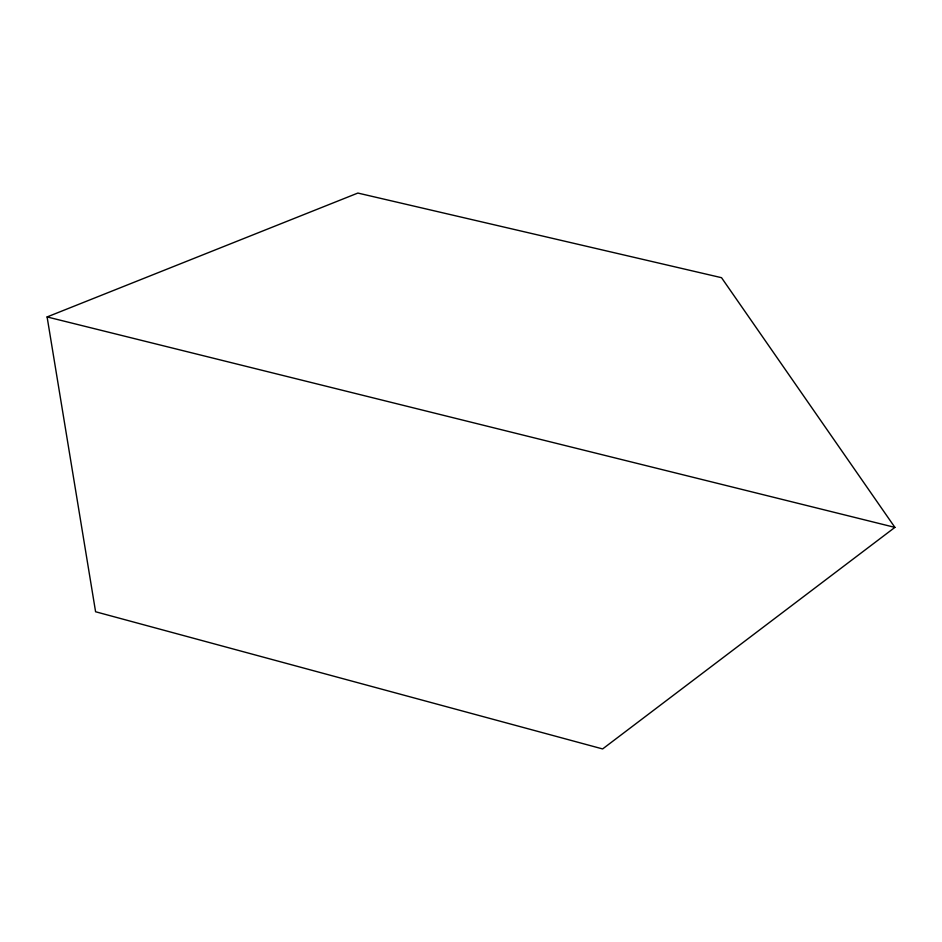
<?xml version="1.0" encoding="UTF-8"?>
<svg xmlns="http://www.w3.org/2000/svg" width="942" height="942" viewBox="0 0 942 942"><rect width="100%" height="100%" fill="white"/><g stroke="black" fill="none" stroke-linecap="round" stroke-linejoin="round"><path stroke-width="1.41" d="M894.9 527.39L602.621 748.937L95.589 611.758L47.1 316.936L357.866 193.063L721.525 277.69L894.9 527.39L47.1 316.936"/></g></svg>
